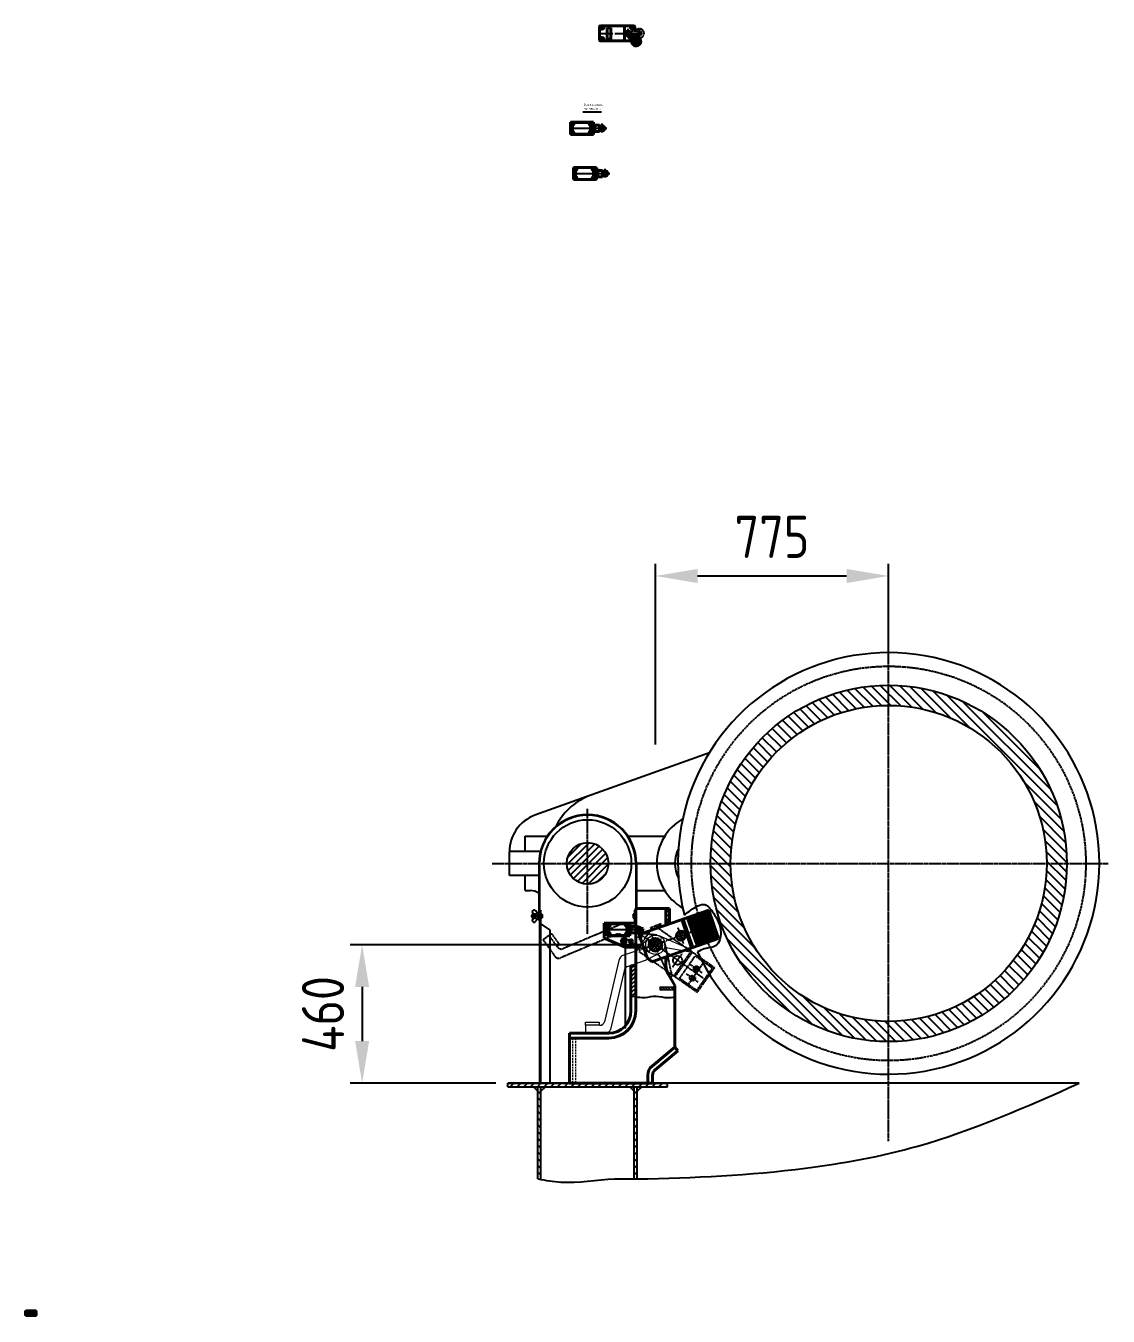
# Model space of a CAD drawing. Header units: millimetres. Extents: x 467 to 39028, y -12467 to 24298.
# Drawn here: x 35432 to 39028, y -1748 to 2538 of the extents above; entities that cross this region are included whole.
import ezdxf
from ezdxf.enums import TextEntityAlignment as Align

# ---------------------------------------------------------------- set-up
doc = ezdxf.new("R2010")
doc.units = ezdxf.units.MM
for name, pattern in [('AM_ISO08W050', [18, 12, -1.5, 3, -1.5]), ('AM_ISO08W050x2', [9, 6, -0.75, 1.5, -0.75]), ('CENTER', [50.8, 31.75, -6.35, 6.35, -6.35]), ('CENTER2', [1.125, 0.75, -0.125, 0.125, -0.125]), ('HIDDEN', [9.525, 6.35, -3.175]), ('PHANTOM', [2.5, 1.25, -0.25, 0.25, -0.25, 0.25, -0.25])]:
    doc.linetypes.add(name, pattern=pattern)
for name, color, linetype, lineweight in [('AM_0N', 7, 'Continuous', 50), ('AM_5', 3, 'Continuous', 25), ('AM_7N', 4, 'AM_ISO08W050', 25), ('AM_8N', 1, 'Continuous', 25), ('Con', 6, 'Continuous', 18), ('Cont', 6, 'Continuous', 40), ('Обозначение (ГОСТ)', 7, 'Continuous', 25), ('Эскизная геометрия (ГОСТ)', 7, 'Continuous', 50)]:
    doc.layers.add(name, color=color, linetype=linetype, lineweight=lineweight)
for name, color, linetype in [('Bord', 1, 'Continuous'), ('Cen', 5, 'CENTER'), ('CEN2', 5, 'CENTER2'), ('Hatch', 250, 'Continuous'), ('Hide', 250, 'HIDDEN'), ('PHAN', 5, 'PHANTOM')]:
    doc.layers.add(name, color=color, linetype=linetype)
doc.styles.add('Style1', font='romans.shx', dxfattribs={"width": 0.8})
doc.styles.add('Текстовый стиль147', font='GOST Common.ttf')
doc.dimstyles.new('AM_ISO$0', dxfattribs={"dimscale": 40, "dimtxt": 3.5, "dimasz": 3.5, "dimexe": 1, "dimexo": 1, "dimgap": 1.5, "dimtad": 1, "dimdsep": 46, "dimtxsty": 'Style1', "dimcen": 0, "dimclrd": 256, "dimclre": 256, "dimclrt": 3, "dimadec": 0, "dimazin": 2, "dimtp": 0.1, "dimtm": 0.1, "dimtfac": 0.71, "dimtmove": 0, "dimatfit": 3, "dimfxl": 1, "dimlwd": -1, "dimlwe": -1, "dimarcsym": 1})

# ---------------------------------------------------------------- blocks, each defined once
blk = doc.blocks.new('*D32')
at = {"layer": 'AM_5', "linetype": 'ByBlock', "transparency": 16777216}
for p, q in [((37523.5, 151.2), (37523.5, 750.6)), ((38298.5, 450.8), (38298.5, 750.6)), ((37663.5, 710.6), (38158.5, 710.6))]:
    blk.add_line(p, q, dxfattribs=at)
at = {"layer": 'AM_5', "transparency": 16777216}
for points in [[(37663.5, 733.9), (37663.5, 687.2), (37523.5, 710.6)], [(38158.5, 733.9), (38158.5, 687.2), (38298.5, 710.6)]]:
    blk.add_solid(points, dxfattribs=at)
at = {"layer": 'Defpoints', "color": 0, "transparency": 16777216}
for p in [(38298.5, 710.6), (38298.5, 410.8), (37523.5, 111.2)]:
    blk.add_point(p, dxfattribs=at)
at = {"layer": 'AM_5', "color": 3, "transparency": 16777216, "insert": (37911, 840.6), "char_height": 140, "attachment_point": 5, "style": 'Style1'}
blk.add_mtext('775', dxfattribs=at)
blk = doc.blocks.new('*D33')
at = {"layer": 'AM_5', "linetype": 'ByBlock', "transparency": 16777216}
for p, q in [((37483.5, -514.2), (36509.4, -514.2)), ((36549.4, -654.2), (36549.4, -834.2)), ((36993.5, -974.2), (36509.4, -974.2))]:
    blk.add_line(p, q, dxfattribs=at)
at = {"layer": 'AM_5', "transparency": 16777216}
for points in [[(36526, -654.2), (36572.7, -654.2), (36549.4, -514.2)], [(36526, -834.2), (36572.7, -834.2), (36549.4, -974.2)]]:
    blk.add_solid(points, dxfattribs=at)
at = {"layer": 'Defpoints', "color": 0, "transparency": 16777216}
for p in [(37523.5, -514.2), (36549.4, -974.2), (37033.5, -974.2)]:
    blk.add_point(p, dxfattribs=at)
at = {"layer": 'AM_5', "color": 3, "transparency": 16777216, "insert": (36419.4, -744.2), "char_height": 140, "attachment_point": 5, "rotation": 90, "style": 'Style1'}
blk.add_mtext('460', dxfattribs=at)
blk = doc.blocks.new('KREPEG10')
at = {"layer": 'Cont'}
blk.add_lwpolyline([(-2.7, 4.7), (-5.5, 0), (-2.7, -4.7), (2.7, -4.7), (5.4, 0), (2.7, 4.7)], close=True, dxfattribs=at)
blk = doc.blocks.new('Текст на выноске_4')
at = {"layer": 'Обозначение (ГОСТ)', "style": 'Текстовый стиль147'}
for s, p in [('TR 336-11 zh', (0.5, 0.5)), ('Выключатель', (0.5, 2.5))]:
    blk.add_text(s, height=0.9979, dxfattribs=at).set_placement(p, align=Align.BOTTOM_LEFT)
blk = doc.blocks.new('еншае')
at = {"layer": 'CEN2', "linetype": 'Continuous'}
for p, q in [((34921.6, 94.8), (34921.6, 65.4)), ((34815.2, 79), (34938.5, 79))]:
    blk.add_line(p, q, dxfattribs=at)
at = {"layer": 'Cont'}
for p, q in [((34817.7, 99.2), (34817.7, 58.7)), ((34829.2, 99.2), (34817.7, 99.2)), ((34827.9, 94.7), (34820.4, 94.5)), ((34820.4, 93.3), (34827.9, 93.5)), ((34824.2, 89.2), (34824.2, 68.8)), ((34829, 98.8), (34879.4, 98.8)), ((34829, 94), (34829, 98.8)), ((34829.2, 99.2), (34859.2, 99.2)), ((34893.7, 99.2), (34859.2, 99.2)), ((34879.4, 98.8), (34879.4, 94)), ((34887.9, 94.6), (34880.4, 94.6)), ((34880.4, 93.4), (34887.9, 93.4)), ((34884.2, 68.8), (34884.2, 89.2)), ((34893.7, 79), (34893.7, 99.2)), ((34898.7, 94.2), (34893.7, 94.2)), ((34898.7, 63.7), (34898.7, 94.2)), ((34898.7, 89.5), (34913.7, 89.5)), ((34913.7, 68.5), (34913.7, 89.5)), ((34817.7, 58.7), (34893.7, 58.7)), ((34827.9, 64.6), (34820.4, 64.6)), ((34820.4, 63.4), (34827.9, 63.4)), ((34829, 64), (34829, 59.2)), ((34829, 59.2), (34879.4, 59.2)), ((34879.4, 59.2), (34879.4, 64)), ((34887.9, 64.7), (34880.4, 64.5)), ((34880.4, 63.3), (34888, 63.5)), ((34893.7, 58.7), (34893.7, 79)), ((34898.7, 63.7), (34893.7, 63.7)), ((34898.7, 68.5), (34913.7, 68.5)), ((34913.7, 85.2), (34915.7, 85.2)), ((34913.7, 72.7), (34915.7, 72.7)), ((34924.8, 84.8), (34915.2, 84.8)), ((34915.2, 73.2), (34924.8, 73.2)), ((34924.8, 73.2), (34924.8, 84.8))]:
    blk.add_line(p, q, dxfattribs=at)
for centre, radius in [((34824.2, 94), 4.25), ((34884.2, 94), 4.25), ((34824.2, 64), 4.25), ((34884.2, 64), 4.25), ((34921.5, 78.9), 1.96)]:
    blk.add_circle(centre, radius, dxfattribs=at)
for centre, radius, start, end in [((34824.2, 94), 3.81, 171.9988, 190.1177), ((34824.2, 94), 4.79, 270, 0), ((34824.2, 94), 3.81, 351.9988, 10.1177), ((34884.2, 94), 4.79, 180, 270), ((34884.2, 94), 3.81, 171.4607, 189.5796), ((34884.2, 94), 3.81, 351.4607, 9.5796), ((34921.6, 79), 8.6, 222.5121, 137.4879), ((34824.2, 64), 3.81, 170.8375, 188.9564), ((34824.2, 64), 4.79, 0, 90), ((34824.2, 64), 3.81, 350.8375, 8.9564), ((34884.2, 64), 4.79, 90, 180), ((34884.2, 64), 3.81, 173.0689, 191.1878), ((34884.2, 64), 3.81, 353.0689, 11.1878)]:
    blk.add_arc(centre, radius, start, end, dxfattribs=at)
at = {"layer": 'PHAN'}
for p, q in [((34928.8, 84.8), (34919.2, 84.8)), ((34919.2, 73.2), (34928.8, 73.2)), ((34928.8, 73.2), (34928.8, 84.8))]:
    blk.add_line(p, q, dxfattribs=at)
blk.add_circle((34925.5, 78.9), 1.96, dxfattribs=at)
blk.add_arc((34925.6, 79), 8.6, 222.5121, 137.4879, dxfattribs=at)
blk = doc.blocks.new('*U377')
at = {"layer": 'AM_0N'}
for p, q in [((35433.5, -1731.1), (35432.3, -1731.1)), ((35432.3, -1745.1), (35433.5, -1745.1)), ((35464.4, -1733.1), (35432.9, -1732.4)), ((35464.4, -1733.9), (35432.9, -1732.8)), ((35432.9, -1734.3), (35464.4, -1735.4)), ((35464.4, -1736.2), (35432.9, -1735.1)), ((35432.9, -1736.6), (35464.4, -1737.7)), ((35464.4, -1738.5), (35432.9, -1737.4)), ((35432.9, -1738.9), (35464.4, -1740)), ((35464.4, -1740.8), (35432.9, -1739.7)), ((35432.9, -1741.2), (35464.4, -1742.3)), ((35464.4, -1743.1), (35432.9, -1742)), ((35432.9, -1743.5), (35464.4, -1744.6)), ((35432.9, -1743.9), (35464.4, -1744.6)), ((35433.5, -1731.1), (35443.4, -1731.1)), ((35463.7, -1745.1), (35433.5, -1745.1)), ((35443.4, -1731.1), (35464.4, -1731.6)), ((35463.7, -1745.1), (35465.1, -1745.1))]:
    blk.add_line(p, q, dxfattribs=at)
for centre in [(35432.9, -1733.5), (35432.9, -1735.8), (35432.9, -1738.1), (35432.9, -1740.4), (35432.9, -1742.7), (35464.4, -1732.4), (35464.4, -1734.7), (35464.4, -1737), (35464.4, -1739.3), (35464.4, -1741.6), (35464.4, -1743.9)]:
    blk.add_circle(centre, 0.75, dxfattribs=at)
for centre, start, end in [((35432.9, -1731.6), 138.1679, 41.8321), ((35432.9, -1733.5), 87.9093, 267.9093), ((35432.9, -1735.8), 87.9093, 267.9093), ((35432.9, -1738.1), 87.9093, 267.9093), ((35432.9, -1740.4), 87.9093, 267.9093), ((35432.9, -1742.7), 87.9093, 267.9093), ((35432.9, -1744.6), 318.1679, 221.8321), ((35464.4, -1745.4), 19.4712, 160.5288), ((35464.4, -1734.7), 267.9093, 87.9093), ((35464.4, -1737), 267.9093, 87.9093), ((35464.4, -1739.3), 267.9093, 87.9093), ((35464.4, -1741.6), 267.9093, 87.9093), ((35464.4, -1743.9), 267.9093, 87.9093)]:
    blk.add_arc(centre, 0.75, start, end, dxfattribs=at)
at = {"layer": 'AM_7N', "linetype": 'AM_ISO08W050x2'}
for p, q in [((35432.9, -1728.1), (35432.9, -1748.1)), ((35448.7, -1728.1), (35448.7, -1748.1)), ((35464.4, -1728.1), (35464.4, -1748.1))]:
    blk.add_line(p, q, dxfattribs=at)
at = {"layer": 'AM_8N'}
for p, q in [((35432.4, -1732.1), (35433.4, -1731.1)), ((35432.4, -1734), (35433.4, -1733)), ((35432.4, -1736.3), (35433.4, -1735.3)), ((35432.4, -1738.6), (35433.4, -1737.6)), ((35432.4, -1740.9), (35433.4, -1739.9)), ((35432.4, -1743.2), (35433.4, -1742.2)), ((35432.4, -1745.1), (35433.4, -1744.1)), ((35463.9, -1732.9), (35464.9, -1731.8)), ((35463.9, -1735.2), (35464.9, -1734.1)), ((35463.9, -1737.5), (35464.9, -1736.4)), ((35463.9, -1739.8), (35464.9, -1738.7)), ((35463.9, -1742.1), (35464.9, -1741)), ((35463.9, -1744.4), (35464.9, -1743.3))]:
    blk.add_line(p, q, dxfattribs=at)

msp = doc.modelspace()

# ---------------------------------------------------------------- hatches: boundary and pattern name
at = {"layer": 'Cont'}
h = msp.add_hatch(dxfattribs=at)
h.set_pattern_fill('ANSI31', color=256, angle=334)
h.set_pattern_definition([(19, (2423.9068, -2e-12), (-1.0336789, 3.00202148), [])])
h.paths.add_polyline_path([(37664.467, -417.425), (37631.415, -428.94), (37646.22, -471.435), (37679.272, -459.92), (37675.653, -449.532, -0.51618091), (37663.692, -441.033, -0.3191038), (37669.731, -432.534)])
h.paths.add_polyline_path([(37697.519, -405.91), (37666.576, -416.69, 0.00615426), (37671.013, -432.191, -0.47029958), (37681.692, -441.033, -0.29540307), (37676.377, -449.244, 0.0084233), (37683.637, -470.083, -0.48905423), (37694.852, -478.806, -0.27889919), (37690.03, -486.778, 0.00615426), (37696.185, -501.68), (37727.128, -490.9)])
h.paths.add_polyline_path([(37666.576, -416.69), (37664.467, -417.425), (37669.731, -432.534, -0.03691891), (37671.013, -432.191, -0.00615426)])
h.paths.add_polyline_path([(37682.891, -470.307), (37679.272, -459.92), (37646.22, -471.435), (37661.025, -513.929), (37694.076, -502.415), (37688.812, -487.305, -0.51618091), (37676.852, -478.806, -0.3191038)])
h.paths.add_polyline_path([(37690.03, -486.778, -0.03691891), (37688.812, -487.305), (37694.076, -502.415), (37696.185, -501.68, -0.00615426)])
h.paths.add_polyline_path([(37679.919, -459.694), (37679.272, -459.92), (37682.891, -470.307, -0.02165906), (37683.637, -470.083, -0.00421158)], flags=17)
h.paths.add_polyline_path([(37676.377, -449.244, -0.02165906), (37675.653, -449.532), (37679.272, -459.92), (37679.919, -459.694, -0.00421158)], flags=17)
at = {"layer": 'Hatch'}
h = msp.add_hatch(dxfattribs=at)
h.set_pattern_fill('ANSI31', color=256, scale=7, angle=90, style=0)
h.set_pattern_definition([(135, (27175.425, 158.742), (-15.71545, -15.71545), [])])
h.paths.add_polyline_path([(38298.457, 280.798), (38298.457, 347.799, 0.41421356), (37706.455, -244.204), (37773.455, -244.204, -0.41421356)])
h.paths.add_polyline_path([(38298.457, 347.799), (38298.457, 280.798, -0.41421356), (38823.459, -244.204), (38890.459, -244.204, 0.41421356)])
h.paths.add_polyline_path([(38890.459, -244.204), (38823.459, -244.204, -0.41421356), (38298.457, -769.206), (38298.457, -836.206, 0.41421356)])
h.paths.add_polyline_path([(38298.457, -769.206, -0.41421356), (37773.455, -244.204), (37706.455, -244.204, 0.41421356), (38298.457, -836.206)])
h = msp.add_hatch(dxfattribs=at)
h.set_pattern_fill('ANSI31', color=256, scale=5, style=0)
h.set_pattern_definition([(45, (27175.425, 158.742), (-11.22532, 11.22532), [])])
h.paths.add_polyline_path([(37298.457, -175.191), (37298.457, -244.204), (37367.469, -244.204, 0.41421356)])
h.paths.add_polyline_path([(37298.457, -175.191, 0.41421356), (37229.444, -244.204), (37298.457, -244.204)])
h.paths.add_polyline_path([(37298.457, -244.204), (37229.444, -244.204, 0.41421356), (37298.457, -313.216)])
h.paths.add_polyline_path([(37367.469, -244.204), (37298.457, -244.204), (37298.457, -313.216, 0.41421356)])
h = msp.add_hatch(dxfattribs=at)
h.set_pattern_fill('ANSI31', color=256, scale=3, angle=90)
h.set_pattern_definition([(135, (2413.907, -9799.474), (-6.735192, -6.735192), [])])
h.paths.add_polyline_path([(37570.457, -394.204), (37558.457, -394.204), (37558.457, -439.204), (37570.457, -439.204)])
h = msp.add_hatch(dxfattribs=at)
h.set_pattern_fill('ANSI31', color=256, scale=2, angle=90)
h.set_pattern_definition([(135, (2423.907, -2e-12), (-4.4901281, -4.4901281), [])])
h.paths.add_polyline_path([(37622.612, -479.659), (37608.447, -484.594), (37608.447, -469.594, -0.3191038)])
h.paths.add_polyline_path([(37608.447, -484.594), (37603.512, -470.429, -0.08400608), (37608.447, -469.594)])
h.paths.add_polyline_path([(37608.447, -484.594), (37594.282, -489.529, -0.08400608), (37593.447, -484.594, -0.3191038), (37603.512, -470.429)])
h.paths.add_polyline_path([(37608.447, -499.594, -0.3191038), (37594.282, -489.529), (37608.447, -484.594)])
h.paths.add_polyline_path([(37613.382, -498.759, -0.08400608), (37608.447, -499.594), (37608.447, -484.594)])
h.paths.add_polyline_path([(37613.382, -498.759), (37608.447, -484.594), (37622.612, -479.659, -0.08400608), (37623.447, -484.594, -0.3191038)])
h = msp.add_hatch(dxfattribs=at)
h.set_pattern_fill('ANSI31', color=256, scale=2)
h.set_pattern_definition([(45, (2423.907, -2e-12), (-4.4901281, 4.4901281), [])])
h.paths.add_polyline_path([(37523.457, -514.204), (37503.626, -521.113, -0.08400608), (37502.457, -514.204, -0.11301778), (37504.549, -505.066)])
h.paths.add_polyline_path([(37514.442, -533.17, -0.20059372), (37503.626, -521.113), (37523.457, -514.204), (37523.457, -514.516)])
h.paths.add_polyline_path([(37523.457, -535.204, -0.11138058), (37514.442, -533.17), (37523.457, -514.516)])
h.paths.add_polyline_path([(37530.366, -534.035, -0.08400608), (37523.457, -535.204), (37523.457, -514.516), (37523.52, -514.385)])
h.paths.add_polyline_path([(37530.366, -534.035), (37523.52, -514.385), (37523.579, -514.263), (37542.365, -523.341, -0.19891237)])
h.paths.add_polyline_path([(37544.457, -514.204, -0.11301778), (37542.365, -523.341), (37523.579, -514.263), (37523.638, -514.14), (37543.288, -507.295, -0.08400608)])
h.paths.add_polyline_path([(37543.288, -507.295), (37523.638, -514.14), (37532.716, -495.355, -0.19723209)])
h.paths.add_polyline_path([(37523.638, -514.14), (37523.457, -514.204), (37523.457, -493.204, -0.11465557), (37532.716, -495.355)])
h.paths.add_polyline_path([(37523.457, -514.204), (37516.548, -494.373, -0.08400608), (37523.457, -493.204)])
h.paths.add_polyline_path([(37523.457, -514.204), (37504.549, -505.066, -0.19891237), (37516.548, -494.373)])
h = msp.add_hatch(dxfattribs=at)
h.set_pattern_fill('ANSI31', color=256, scale=3)
h.set_pattern_definition([(45, (2413.907, -9799.474), (-6.735192, 6.735192), [])])
edge = h.paths.add_edge_path()
edge.add_line((37458.457, -584.204), (37442.457, -584.204))
edge.add_line((37442.457, -584.204), (37442.457, -683.37))
edge.add_spline(control_points=[(37442.457, -683.37), (37447.79, -684.539), (37453.123, -685.708), (37458.457, -686.703)], knot_values=[0, 0, 0, 0, 16.12702817, 16.12702817, 16.12702817, 16.12702817], degree=3, periodic=0)
edge.add_line((37458.457, -686.703), (37458.457, -584.204))
h = msp.add_hatch(dxfattribs=at)
h.set_pattern_fill('ANSI31', color=256, scale=2, angle=90, style=0)
h.set_pattern_definition([(135, (2413.907, -9794.4736), (-4.4901281, -4.4901281), [])])
h.paths.add_polyline_path([(37538.457, -654.204), (37538.457, -664.204), (37588.457, -664.204), (37588.457, -654.204)])
h = msp.add_hatch(dxfattribs=at)
h.set_pattern_fill('ANSI31', color=256, scale=5)
h.set_pattern_definition([(45, (33555.518, -363.877), (-11.22532, 11.22532), [])])
h.paths.add_polyline_path([(37563.457, -974.204), (37298.457, -974.204), (37298.457, -986.204), (37563.457, -986.204)])
h.paths.add_polyline_path([(37298.457, -974.204), (37033.457, -974.204), (37033.457, -986.204), (37298.457, -986.204)])
h = msp.add_hatch(dxfattribs=at)
h.set_pattern_fill('ANSI31', color=256, scale=5, angle=90)
h.set_pattern_definition([(135, (33555.518, -363.877), (-11.22532, -11.22532), [])])
h.paths.add_polyline_path([(37143.461, -986.204), (37133.461, -986.204), (37133.461, -1292.204), (37143.461, -1292.204)])
h = msp.add_hatch(dxfattribs=at)
h.set_pattern_fill('ANSI31', color=256, scale=5, angle=90)
h.set_pattern_definition([(135, (33875.514, -363.877), (-11.22532, -11.22532), [])])
h.paths.add_polyline_path([(37463.457, -986.204), (37453.457, -986.204), (37453.457, -1292.204), (37463.457, -1292.204)])

# ---------------------------------------------------------------- linework, layer by layer
at = {"layer": 'Bord'}
for p, q in [((37702.893, 123.637), (37122.608, -84.158)), ((37090.978, -204.07), (37090.978, -154.204)), ((37090.978, -154.204), (37163.757, -154.204)), ((37433.157, -154.204), (37554.235, -154.204)), ((37038.457, -284.337), (37038.457, -205.805)), ((37141.439, -204.337), (37038.48, -204.337)), ((37136.457, -244.204), (37136.457, -434.271)), ((37138.457, -244.204), (37138.457, -603.348)), ((37458.457, -244.204), (37458.457, -394.204)), ((37588.457, -244.204), (37460.457, -244.204)), ((37460.457, -244.204), (37460.457, -394.204)), ((37136.457, -284.337), (37038.457, -284.337)), ((37090.978, -334.204), (37090.978, -284.337)), ((37090.978, -334.204), (37108.1, -334.204)), ((37460.457, -334.204), (37554.235, -334.204)), ((37136.457, -354.271), (37136.457, -434.271)), ((37138.457, -354.271), (37138.457, -974.204)), ((37458.457, -354.271), (37458.457, -394.204)), ((37150.408, -419.271), (37111.005, -419.271)), ((37114.057, -415.271), (37112.457, -416.871)), ((37112.457, -416.871), (37112.457, -421.671)), ((37112.457, -421.671), (37114.057, -423.271)), ((37124.857, -415.948), (37113.38, -415.948)), ((37124.857, -422.595), (37113.38, -422.595)), ((37114.057, -415.271), (37114.057, -423.271)), ((37124.857, -415.271), (37114.057, -415.271)), ((37124.857, -423.271), (37114.057, -423.271)), ((37124.857, -412.771), (37119.389, -411.429)), ((37124.857, -425.771), (37119.539, -426.937)), ((37132.857, -411.771), (37124.857, -412.771)), ((37124.857, -412.771), (37124.857, -425.771)), ((37124.857, -425.771), (37132.857, -426.771)), ((37132.857, -426.771), (37125.895, -436.553)), ((37132.857, -411.771), (37125.919, -401.882)), ((37132.857, -411.771), (37132.857, -426.771)), ((37132.857, -412.771), (37134.857, -412.771)), ((37132.857, -421.874), (37134.857, -416.394)), ((37132.857, -422.874), (37134.857, -417.394)), ((37132.857, -425.771), (37134.857, -425.771)), ((37134.857, -411.271), (37134.857, -414.271)), ((37136.457, -411.271), (37134.857, -411.271)), ((37134.857, -414.271), (37134.857, -423.271)), ((37134.857, -427.271), (37134.857, -423.271)), ((37136.457, -427.271), (37134.857, -427.271)), ((37136.457, -411.271), (37136.457, -427.271)), ((37142.457, -399.271), (37138.457, -399.271)), ((37138.457, -399.271), (37142.457, -399.271)), ((37142.457, -399.271), (37142.457, -443.605)), ((37142.457, -399.271), (37142.457, -443.605)), ((37142.457, -425.821), (37142.457, -412.721)), ((37142.457, -412.721), (37146.734, -412.721)), ((37142.457, -415.996), (37146.734, -415.996)), ((37142.457, -422.546), (37146.734, -422.546)), ((37146.734, -425.821), (37142.457, -425.821)), ((37146.734, -412.721), (37147.457, -413.973)), ((37146.734, -415.996), (37147.457, -414.745)), ((37146.734, -422.546), (37147.457, -423.798)), ((37147.457, -424.57), (37146.734, -425.821)), ((37147.457, -413.973), (37147.457, -424.57)), ((37450.179, -412.721), (37449.457, -413.973)), ((37449.457, -413.973), (37449.457, -424.57)), ((37450.179, -415.996), (37449.457, -414.745)), ((37450.179, -422.546), (37449.457, -423.798)), ((37449.457, -424.57), (37450.179, -425.821)), ((37454.457, -412.721), (37450.179, -412.721)), ((37454.457, -415.996), (37450.179, -415.996)), ((37454.457, -422.546), (37450.179, -422.546)), ((37450.179, -425.821), (37454.457, -425.821)), ((37454.457, -399.271), (37454.457, -442.204)), ((37454.457, -399.271), (37454.457, -442.204)), ((37456.457, -399.271), (37454.457, -399.271)), ((37454.457, -425.821), (37454.457, -412.721)), ((37136.457, -434.271), (37138.457, -434.271)), ((37138.457, -434.271), (37136.457, -434.271)), ((37138.457, -434.271), (37136.457, -434.271)), ((37142.457, -443.605), (37142.457, -974.204)), ((37173.457, -464.271), (37142.457, -443.605)), ((37173.457, -464.271), (37173.457, -974.204)), ((37423.457, -522.402), (37423.457, -792.949)), ((38931.587, -974.204), (37033.457, -974.204)), ((37033.457, -974.204), (37563.457, -974.204)), ((37033.457, -986.204), (37033.457, -974.204)), ((37563.457, -986.204), (37563.457, -974.204)), ((37033.457, -986.204), (37563.457, -986.204)), ((37118.461, -986.204), (37133.461, -1001.204)), ((37133.461, -1292.204), (37133.461, -986.204)), ((37143.461, -1292.204), (37143.461, -986.204)), ((37158.461, -986.204), (37143.461, -1001.204)), ((37438.457, -986.204), (37453.457, -1001.204)), ((37453.457, -1292.204), (37453.457, -986.204)), ((37463.457, -1292.204), (37463.457, -986.204)), ((37478.457, -986.204), (37463.457, -1001.204))]:
    msp.add_line(p, q, dxfattribs=at)
for centre, radius in [((38298.457, -244.204), 592.002), ((38298.457, -244.204), 525.002), ((37298.457, -244.204), 145), ((37298.457, -244.204), 69.012)]:
    msp.add_circle(centre, radius, dxfattribs=at)
for centre, radius, start, end in [((38298.457, -244.204), 700.002, 204.836801, 155.163199), ((38298.457, -244.204), 700.002, 155.163199, 194.19705), ((37382.773, -216.241), 212.428, 113.077501, 153.532471), ((37168.457, -205.805), 130, 110.651396, 180), ((37298.457, -244.204), 162, 0, 180), ((37298.457, -244.204), 160, 0, 180), ((37698.457, -244.204), 170, 119.70945, 240.29055), ((37698.457, -244.204), 110, 153.278532, 206.721468), ((37108.1, -384.204), 50, 55.44931, 90), ((37120.862, -405.43), 6.177, 35.051581, 256.207057), ((37120.862, -432.971), 6.177, 102.36423, 324.559272), ((37139.672, -419.271), 7.785, 335.122089, 24.877911), ((37457.242, -419.271), 7.785, 155.122089, 204.877911), ((37418.457, -502.402), 3, 204.711573, 105.81179)]:
    msp.add_arc(centre, radius, start, end, dxfattribs=at)
for points, knots in [([(37619.834, -415.884), (37626.814, -410.494), (37646.367, -395.392), (37687.836, -368.088), (37724.14, -419.105), (37747.762, -462.013), (37732.916, -525.215), (37689.503, -523.505), (37670.426, -534.184), (37663.2, -538.229)], [0, 0, 0, 0, 27.45498922, 76.91467644, 117.07931147, 186.05462375, 232.3218147, 273.15782779, 298.05921502, 298.05921502, 298.05921502, 298.05921502]), ([(37442.457, -683.37), (37458.29, -686.841), (37486.138, -692.947), (37526.556, -681.271), (37559.302, -692.333), (37580.126, -688.554), (37588.457, -687.043)], [0, 0, 0, 0, 47.88042576, 84.21196323, 121.9084675, 147.04742744, 147.04742744, 147.04742744, 147.04742744]), ([(37133.461, -1292.204), (37158.814, -1296.718), (37243.033, -1311.713), (37350.216, -1289.487), (37434.916, -1292.676), (37646.878, -1289.181), (37963.737, -1274.213), (38463.486, -1182.715), (38755.631, -1052.582), (38931.587, -974.204)], [0, 0, 0, 0, 76.88733479, 255.40267333, 321.03298449, 331.03400425, 891.35380252, 1271.30862007, 1846.70591203, 1846.70591203, 1846.70591203, 1846.70591203])]:
    msp.add_open_spline(points, degree=3, knots=knots, dxfattribs=at)
at = {"layer": 'Cen', "ltscale": 0.3}
for p, q in [((37338.457, 2532.942), (37355.957, 2532.942)), ((37439.267, 2532.942), (37456.755, 2532.942)), ((37338.457, 2492.973), (37355.957, 2492.973)), ((37343.933, 2483.777), (37343.933, 2500.723)), ((37439.267, 2492.942), (37456.755, 2492.942)), ((37448.933, 2484.941), (37448.933, 2500.788))]:
    msp.add_line(p, q, dxfattribs=at)
at = {"layer": 'Cen'}
for p, q in [((37340.035, 2532.942), (37349.635, 2532.942)), ((37470.933, 2494.899), (37470.933, 2531.265)), ((37338.057, 2512.942), (37468.392, 2512.942)), ((37432.933, 2500.342), (37432.933, 2528.095))]:
    msp.add_line(p, q, dxfattribs=at)
at = {"layer": 'Cen', "ltscale": 0.2}
for p, q in [((38298.457, -1166.328), (38298.457, 489.771)), ((37298.457, -477.974), (37298.457, -61.44)), ((36981.164, -244.204), (39027.836, -244.204)), ((37694.719, -504.26), (37663.918, -415.849)), ((37694.243, -433.525), (37649.287, -449.187)), ((37662.382, -486.983), (37707.34, -471.32)), ((37631.681, -647.31), (37685.383, -570.62)), ((37678.926, -607.257), (37639.93, -579.95)), ((37665.836, -638.322), (37626.84, -611.015))]:
    msp.add_line(p, q, dxfattribs=at)
at = {"layer": 'Cen', "ltscale": 0.5}
for p, q in [((37406.872, -502.402), (37429.322, -502.402)), ((37418.457, -491.602), (37418.457, -513.452))]:
    msp.add_line(p, q, dxfattribs=at)
at = {"layer": 'Cen', "ltscale": 0.2}
msp.add_circle((38298.457, -244.204), 655, dxfattribs=at)
at = {"layer": 'CEN2'}
for p, q in [((37432.933, 2512.942), (37465.456, 2480.42)), ((37706.416, -450.463), (37477.608, -530.177)), ((37617.316, -510.053), (37599.359, -458.509)), ((37682.159, -625.336), (37483.686, -486.354)), ((37498.885, -502.329), (37548.029, -526.078)), ((37504.229, -533.571), (37542.684, -494.836)), ((37532.435, -539.975), (37514.478, -488.432)), ((37581.715, -587.911), (37613.023, -543.201))]:
    msp.add_line(p, q, dxfattribs=at)
at = {"layer": 'CEN2', "linetype": 'Continuous'}
for p, q in [((37239.087, 2197.458), (37362.434, 2197.458)), ((37345.477, 2213.255), (37345.477, 2183.858))]:
    msp.add_line(p, q, dxfattribs=at)
at = {"layer": 'Con'}
for p, q in [((37500.748, -491.658), (37465.58, -530.324)), ((37637.983, -528.659), (37536.467, -484.968)), ((37416.931, -549.198), (37459.418, -534.396)), ((37533.985, -544.422), (37491.963, -565.291)), ((37633.199, -537.395), (37565.427, -525.199)), ((37401.635, -566.822), (37354.161, -770.306)), ((37430.767, -586.736), (37490.226, -566.021)), ((37419.462, -600.446), (37374, -795.306)), ((37291.457, -781.898), (37291.457, -771.898)), ((37291.457, -771.898), (37336.457, -771.898)), ((37339.554, -781.898), (37291.457, -781.898)), ((37291.457, -781.898), (37291.457, -806.898)), ((37291.457, -806.898), (37359.392, -806.898)), ((37336.457, -771.898), (37336.457, -781.898))]:
    msp.add_line(p, q, dxfattribs=at)
for centre, radius in [((37523.457, -514.204), 32), ((37523.457, -514.204), 32), ((37523.457, -514.204), 22), ((37523.457, -514.204), 22), ((37635.985, -533.243), 5)]:
    msp.add_circle(centre, radius, dxfattribs=at)
for centre, radius, start, end in [((37425.981, -572.502), 25, 107.1922, 166.867519), ((37454.483, -520.231), 15, 289.207677, 317.712322), ((37562.77, -539.962), 15, 79.798463, 146.767095), ((37438.939, -604.99), 20, 104.298538, 166.867519), ((37485.291, -551.856), 15, 289.207677, 296.409188), ((37339.554, -766.898), 15, 270, 346.867519), ((37359.392, -791.898), 15, 270, 346.867519)]:
    msp.add_arc(centre, radius, start, end, dxfattribs=at)
at = {"layer": 'Cont'}
for p, q in [((37337.977, 2490.942), (37337.977, 2534.942)), ((37341.035, 2537.942), (37451.977, 2537.942)), ((37346.522, 2535.405), (37341.451, 2530.581)), ((37352.235, 2537.942), (37352.235, 2532.092)), ((37362.883, 2531.792), (37362.883, 2512.942)), ((37375.883, 2531.792), (37362.883, 2531.792)), ((37375.883, 2531.792), (37375.883, 2512.942)), ((37421.033, 2487.942), (37421.033, 2537.942)), ((37440.787, 2537.982), (37440.787, 2532.132)), ((37451.395, 2530.65), (37446.276, 2535.417)), ((37454.977, 2520.172), (37454.977, 2534.946)), ((37337.977, 2527.092), (37347.235, 2527.092)), ((37337.977, 2498.792), (37347.177, 2498.792)), ((37340.977, 2487.942), (37451.977, 2487.942)), ((37352.177, 2487.942), (37352.177, 2493.792)), ((37362.883, 2494.092), (37362.883, 2512.942)), ((37375.883, 2494.092), (37362.883, 2494.092)), ((37375.883, 2494.092), (37375.883, 2512.942)), ((37427.821, 2507.83), (37454.691, 2480.96)), ((37438.046, 2518.055), (37464.916, 2491.185)), ((37440.787, 2487.903), (37440.787, 2493.753)), ((37454.987, 2527.132), (37445.787, 2527.132)), ((37450.533, 2494.433), (37446.276, 2490.468)), ((37241.577, 2217.708), (37241.577, 2177.208)), ((37253.077, 2217.708), (37241.577, 2217.708)), ((37251.828, 2213.127), (37244.303, 2212.988)), ((37244.325, 2211.788), (37251.85, 2211.927)), ((37248.077, 2207.668), (37248.077, 2187.247)), ((37252.866, 2217.247), (37303.287, 2217.247)), ((37252.866, 2212.458), (37252.866, 2217.247)), ((37253.077, 2217.708), (37283.077, 2217.708)), ((37317.577, 2217.708), (37283.077, 2217.708)), ((37303.287, 2217.247), (37303.287, 2212.458)), ((37311.834, 2213.092), (37304.308, 2213.023)), ((37304.319, 2211.823), (37311.845, 2211.892)), ((37308.077, 2187.247), (37308.077, 2207.668)), ((37317.577, 2197.458), (37317.577, 2217.708)), ((37322.577, 2212.708), (37317.577, 2212.708)), ((37317.577, 2177.208), (37317.577, 2197.458)), ((37322.577, 2182.208), (37322.577, 2212.708)), ((37322.577, 2207.958), (37337.577, 2207.958)), ((37322.577, 2186.958), (37337.577, 2186.958)), ((37337.577, 2186.958), (37337.577, 2207.958)), ((37337.577, 2203.708), (37339.569, 2203.708)), ((37337.577, 2191.208), (37339.569, 2191.208)), ((37348.728, 2203.269), (37339.137, 2203.269)), ((37339.137, 2191.646), (37348.728, 2191.646)), ((37348.728, 2191.646), (37348.728, 2203.269)), ((37241.577, 2177.208), (37317.577, 2177.208)), ((37244.313, 2181.864), (37251.838, 2181.851)), ((37251.841, 2183.051), (37244.315, 2183.064)), ((37252.866, 2182.458), (37252.866, 2177.668)), ((37252.866, 2177.668), (37303.287, 2177.668)), ((37303.287, 2177.668), (37303.287, 2182.458)), ((37311.815, 2183.197), (37304.294, 2182.917)), ((37304.339, 2181.718), (37311.859, 2181.998)), ((37322.577, 2182.208), (37317.577, 2182.208)), ((37558.457, -394.204), (37458.457, -394.204)), ((37458.457, -394.204), (37458.457, -453.704)), ((37700.595, -399.543), (37478.677, -476.857)), ((37558.457, -394.204), (37570.457, -394.204)), ((37558.457, -439.204), (37558.457, -394.204)), ((37570.457, -439.204), (37570.457, -394.204)), ((37697.519, -405.91), (37631.415, -428.94)), ((37727.128, -490.9), (37697.519, -405.91)), ((37733.495, -493.977), (37700.595, -399.543)), ((37353.457, -442.204), (37353.457, -492.204)), ((37353.457, -442.204), (37458.457, -442.204)), ((37468.359, -492.811), (37477.112, -458.923)), ((37473.457, -473.076), (37473.457, -469.2)), ((37474.169, -494.312), (37482.922, -460.424)), ((37482.922, -460.424), (37477.112, -458.923)), ((37558.457, -439.204), (37570.457, -439.204)), ((37558.457, -445.579), (37558.457, -439.204)), ((37643.783, -525.231), (37610.884, -430.798)), ((37648.505, -523.586), (37615.605, -429.153)), ((37661.025, -513.929), (37631.415, -428.94)), ((37353.457, -492.204), (37423.457, -522.402)), ((37446.05, -502.255), (37439.35, -502.255)), ((37445.3, -503.955), (37439.85, -503.955)), ((37444.45, -505.405), (37440.685, -505.405)), ((37442.7, -502.255), (37442.7, -499.105)), ((37458.457, -472.568), (37458.457, -584.204)), ((37474.169, -494.312), (37468.359, -492.811)), ((37497.198, -560.415), (37474.169, -494.312)), ((37733.495, -493.977), (37511.577, -571.29)), ((37661.025, -513.929), (37727.128, -490.9)), ((37468.457, -522.402), (37423.457, -522.402)), ((37558.457, -582.585), (37558.457, -554.958)), ((37442.457, -584.204), (37442.457, -734.204)), ((37458.457, -584.204), (37442.457, -584.204)), ((37458.457, -734.204), (37458.457, -584.204)), ((37497.198, -560.415), (37511.577, -571.29)), ((37588.457, -649.204), (37567.007, -613.454)), ((37588.457, -854.204), (37588.457, -649.204)), ((37368.457, -808.204), (37238.457, -808.204)), ((37238.457, -808.204), (37238.457, -824.204)), ((37238.457, -824.204), (37238.457, -974.204)), ((37238.457, -824.204), (37368.457, -824.204)), ((37588.457, -854.204), (37512.849, -917.21)), ((37598.7, -866.495), (37588.457, -854.204)), ((37523.092, -929.501), (37598.7, -866.495)), ((37238.457, -974.204), (37498.457, -974.204)), ((37498.457, -947.939), (37498.457, -974.204)), ((37498.457, -974.204), (37514.457, -974.204)), ((37514.457, -974.204), (37514.457, -947.939))]:
    msp.add_line(p, q, dxfattribs=at)
at = {"layer": 'Cont', "lineweight": 18}
for p, q in [((37538.457, -654.204), (37538.457, -664.204)), ((37538.457, -654.204), (37588.457, -654.204)), ((37538.457, -664.204), (37588.457, -664.204))]:
    msp.add_line(p, q, dxfattribs=at)
at = {"layer": 'Cont'}
for centre, radius in [((37344.035, 2532.942), 3.5), ((37448.751, 2532.942), 3.5), ((37344.035, 2492.973), 3.5), ((37432.933, 2512.942), 3.4), ((37459.803, 2486.072), 4.53), ((37248.077, 2212.458), 4.25), ((37248.077, 2182.458), 4.25), ((37308.077, 2212.458), 4.25), ((37308.077, 2182.458), 4.25), ((37345.441, 2197.404), 1.955), ((37608.447, -484.594), 15), ((37672.692, -441.033), 9), ((37685.852, -478.806), 9), ((37418.457, -502.402), 8), ((37418.457, -502.402), 2), ((37442.725, -503.005), 5), ((37523.457, -514.204), 21)]:
    msp.add_circle(centre, radius, dxfattribs=at)
for centre, radius, start, end in [((37341.025, 2534.893), 3.049, 89.82628, 179.078154), ((37347.235, 2532.092), 5, 270, 0), ((37445.787, 2532.132), 5, 180, 270), ((37451.977, 2534.942), 3, 0.075421, 90), ((37340.977, 2490.942), 3, 180, 270), ((37347.177, 2493.792), 5, 0, 90), ((37432.933, 2512.942), 7.23, 45, 225), ((37432.933, 2512.942), 7.23, 75, 255), ((37445.787, 2493.753), 5, 113.674832, 180), ((37459.803, 2486.072), 15, 163.815855, 106.184145), ((37448.751, 2492.942), 3.5, 111.437089, 315.461707), ((37451.977, 2490.942), 3, 270, 272.230982), ((37459.803, 2486.072), 7.23, 225, 45), ((37248.077, 2212.458), 3.811, 171.998834, 190.117729), ((37248.077, 2212.458), 4.789, 270, 0), ((37248.077, 2182.458), 4.789, 0, 90), ((37248.077, 2212.458), 3.811, 351.998834, 10.117729), ((37308.077, 2212.458), 4.789, 180, 270), ((37308.077, 2182.458), 4.789, 90, 180), ((37308.077, 2212.458), 3.811, 171.460665, 189.579561), ((37308.077, 2212.458), 3.811, 351.460665, 9.579561), ((37345.477, 2197.458), 8.6, 222.512068, 137.487932), ((37248.077, 2182.458), 3.811, 170.837464, 188.956359), ((37248.077, 2182.458), 3.811, 350.837464, 8.956359), ((37308.077, 2182.458), 3.811, 173.068872, 191.187768), ((37308.077, 2182.458), 3.811, 353.068872, 11.187768), ((37618.457, -582.585), 60, 180, 210.963757), ((37368.457, -734.204), 74, 270, 0), ((37368.457, -734.204), 90, 270, 0), ((37538.457, -947.939), 40, 129.805571, 180), ((37538.457, -947.939), 24, 129.805571, 180)]:
    msp.add_arc(centre, radius, start, end, dxfattribs=at)
at = {"layer": 'Hide'}
msp.add_line((37481.257, 2518.685), (37481.257, 2527.774), dxfattribs=at)
at = {"layer": 'Hide', "linetype": 'HIDDEN', "lineweight": 18}
for p, q in [((37248.457, -824.204), (37248.457, -974.204)), ((37258.457, -824.204), (37258.457, -974.204))]:
    msp.add_line(p, q, dxfattribs=at)
at = {"layer": 'Hide'}
for centre in [(37672.692, -441.033), (37685.852, -478.806), (37660.232, -594.166), (37647.142, -625.231)]:
    msp.add_circle(centre, 5, dxfattribs=at)
at = {"layer": 'PHAN'}
for p, q in [((37432.933, 2520.172), (37470.933, 2520.172)), ((37432.933, 2505.712), (37470.933, 2505.712)), ((37352.728, 2203.269), (37343.137, 2203.269)), ((37343.137, 2191.646), (37352.728, 2191.646)), ((37352.728, 2191.646), (37352.728, 2203.269)), ((37409.383, -446.406), (37216.737, -527.316)), ((37432.63, -448.456), (37469.54, -474.184)), ((37470.615, -519.929), (37510.768, -462.59)), ((37508.587, -457), (37541.195, -444.282)), ((37510.768, -462.59), (37508.587, -457)), ((37510.768, -462.59), (37543.375, -449.871)), ((37720.059, -590.836), (37527.563, -456.039)), ((37543.375, -449.871), (37541.195, -444.282)), ((37170.567, -483.332), (37150.32, -497.996)), ((37150.32, -497.996), (37190.17, -553.017)), ((37170.567, -483.332), (37178.666, -477.466)), ((37198.78, -522.285), (37170.567, -483.332)), ((37178.666, -477.466), (37205.062, -513.911)), ((37205.062, -513.911), (37196.963, -519.777)), ((37392.609, -480.567), (37208.126, -558.048)), ((37410.344, -481.68), (37461.998, -517.685)), ((37528.395, -482.587), (37476.452, -476.785)), ((37578.928, -615.436), (37554.766, -507.591)), ((37505.158, -540.456), (37463.608, -518.663)), ((37470.615, -519.929), (37470.203, -537.952)), ((37662.699, -672.749), (37470.203, -537.952)), ((37569.047, -616.687), (37539.171, -554.644)), ((37584.881, -618.257), (37642.242, -536.343)), ((37588.977, -621.125), (37646.337, -539.211)), ((37604.132, -625.633), (37655.756, -551.911)), ((37713.096, -592.063), (37655.756, -551.911)), ((37661.471, -665.785), (37713.096, -592.063)), ((37662.699, -672.749), (37720.059, -590.836)), ((37604.132, -625.633), (37661.471, -665.785))]:
    msp.add_line(p, q, dxfattribs=at)
for centre, radius in [((37470.933, 2512.942), 4.53), ((37349.441, 2197.404), 1.955), ((37597.179, -565.828), 15), ((37660.232, -594.166), 9), ((37574.044, -616.507), 5), ((37647.142, -625.231), 9)]:
    msp.add_circle(centre, radius, dxfattribs=at)
for centre, radius, start, end in [((37470.933, 2512.942), 15, 208.815855, 151.184145), ((37470.933, 2512.942), 7.23, 270, 90), ((37349.477, 2197.458), 8.6, 222.512068, 137.487932), ((37419.064, -469.456), 25, 53.106765, 112.782085), ((37400.353, -499.006), 20, 50.213104, 112.782085), ((37478.117, -461.878), 15, 235.122243, 263.626887), ((37202.318, -544.218), 15, 215.914565, 292.782085), ((37210.928, -513.487), 15, 215.914565, 292.782085), ((37470.575, -505.379), 15, 235.122243, 242.323753), ((37525.656, -561.152), 15, 25.713029, 92.681661)]:
    msp.add_arc(centre, radius, start, end, dxfattribs=at)
at = {"layer": 'Эскизная геометрия (ГОСТ)', "lineweight": 25}
msp.add_line((37282.116, 2252.44), (37344.268, 2252.44), dxfattribs=at)

# ---------------------------------------------------------------- block references
at = {"xscale": 6.9999998807907104, "yscale": 6.9999998807907104, "zscale": 6.9999998807907104}
msp.add_blockref('Текст на выноске_4', (37281.998, 2252.478), dxfattribs=at)
msp.add_blockref('еншае', (2434.099, 1968.287))
at = {"xscale": -1, "rotation": 180}
msp.add_blockref('еншае', (2544.887, -385.208), dxfattribs=at)
at = {"layer": 'AM_0N'}
msp.add_blockref('*U377', (0, 0), dxfattribs=at)
at = {"layer": 'Cont', "rotation": 165}
msp.add_blockref('KREPEG10', (37432.933, 2512.942), dxfattribs=at)

# ---------------------------------------------------------------- dimensions: what is measured, and where the dimension line sits
at = {"layer": 'AM_5'}
dim = msp.add_linear_dim(base=(38298.457, 710.552), p1=(37523.457, 111.178), p2=(38298.457, 410.796), dimstyle='AM_ISO$0', dxfattribs=at)
dim.commit()
dim.dimension.update_dxf_attribs({"geometry": '*D32', "text_midpoint": (37910.957, 710.552), "dimtype": 160})
dim = msp.add_linear_dim(base=(36549.376, -974.204), p1=(37523.457, -514.204), p2=(37033.457, -974.204), angle=90, dimstyle='AM_ISO$0', override={"dimpost": ''}, dxfattribs=at)
dim.commit()
dim.dimension.update_dxf_attribs({"geometry": '*D33', "text_midpoint": (36419.376, -744.204)})

doc.saveas('drawing.dxf')
